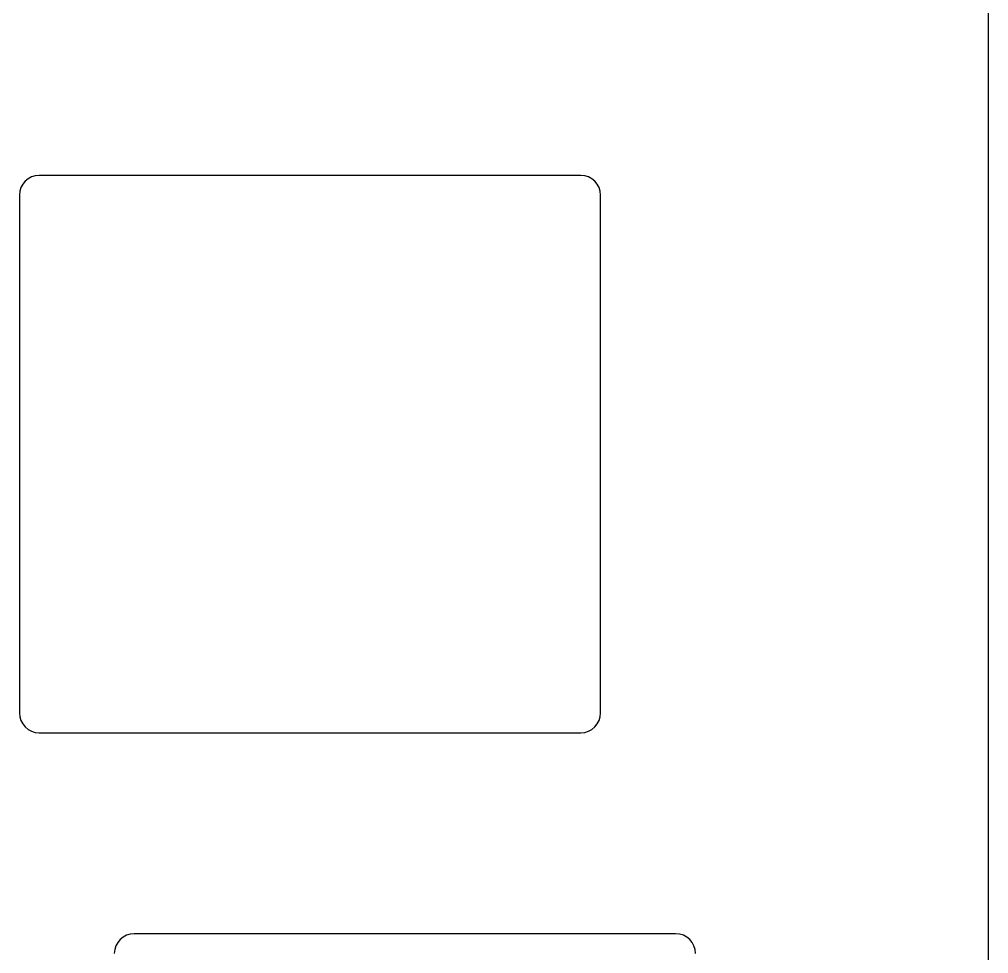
# Model space of a CAD drawing. Header units: millimetres. Extents: x -10 to 277, y -95 to 18.
# Drawn here: x 252.25 to 276.6, y -69.7 to -46.23 of the extents above; entities that cross this region are included whole.
import ezdxf

# ---------------------------------------------------------------- set-up
doc = ezdxf.new("R2010")
doc.units = ezdxf.units.MM
doc.header["$MEASUREMENT"] = 0
doc.layers.add('BLACK', color=7, linetype='CONTINUOUS')
doc.layers.add('Edge.Cuts', color=53, linetype='CONTINUOUS')

msp = doc.modelspace()

# ---------------------------------------------------------------- linework, layer by layer
at = {"layer": 'BLACK', "linetype": 'Continuous'}
for p, q in [((266.353712, -50.152003), (252.753712, -50.152003)), ((252.253712, -50.652003), (252.253712, -63.652003)), ((266.853712, -63.652003), (266.853712, -50.652003)), ((252.753712, -64.152003), (266.353712, -64.152003))]:
    msp.add_line(p, q, dxfattribs=at)
at = {"layer": 'BLACK'}
for centre, start, end in [((252.753712, -50.652003), 90, 180), ((266.353712, -50.652003), 0, 90), ((252.753712, -63.652003), 180, 270), ((266.353712, -63.652003), 270, 0)]:
    msp.add_arc(centre, 0.5, start, end, dxfattribs=at)
at = {"layer": 'Edge.Cuts', "linetype": 'Continuous'}
for p, q in [((276.6, -93.226), (276.6, 16.026)), ((268.7375, -69.2), (255.1375, -69.2))]:
    msp.add_line(p, q, dxfattribs=at)
at = {"layer": 'Edge.Cuts'}
for centre, radius, start, end in [((255.137522, -69.700041), 0.500022, 90.0025208, 179.9953019), ((268.737522, -69.700041), 0.500041, 0.0046985, 90.0025208)]:
    msp.add_arc(centre, radius, start, end, dxfattribs=at)

doc.saveas('drawing.dxf')
